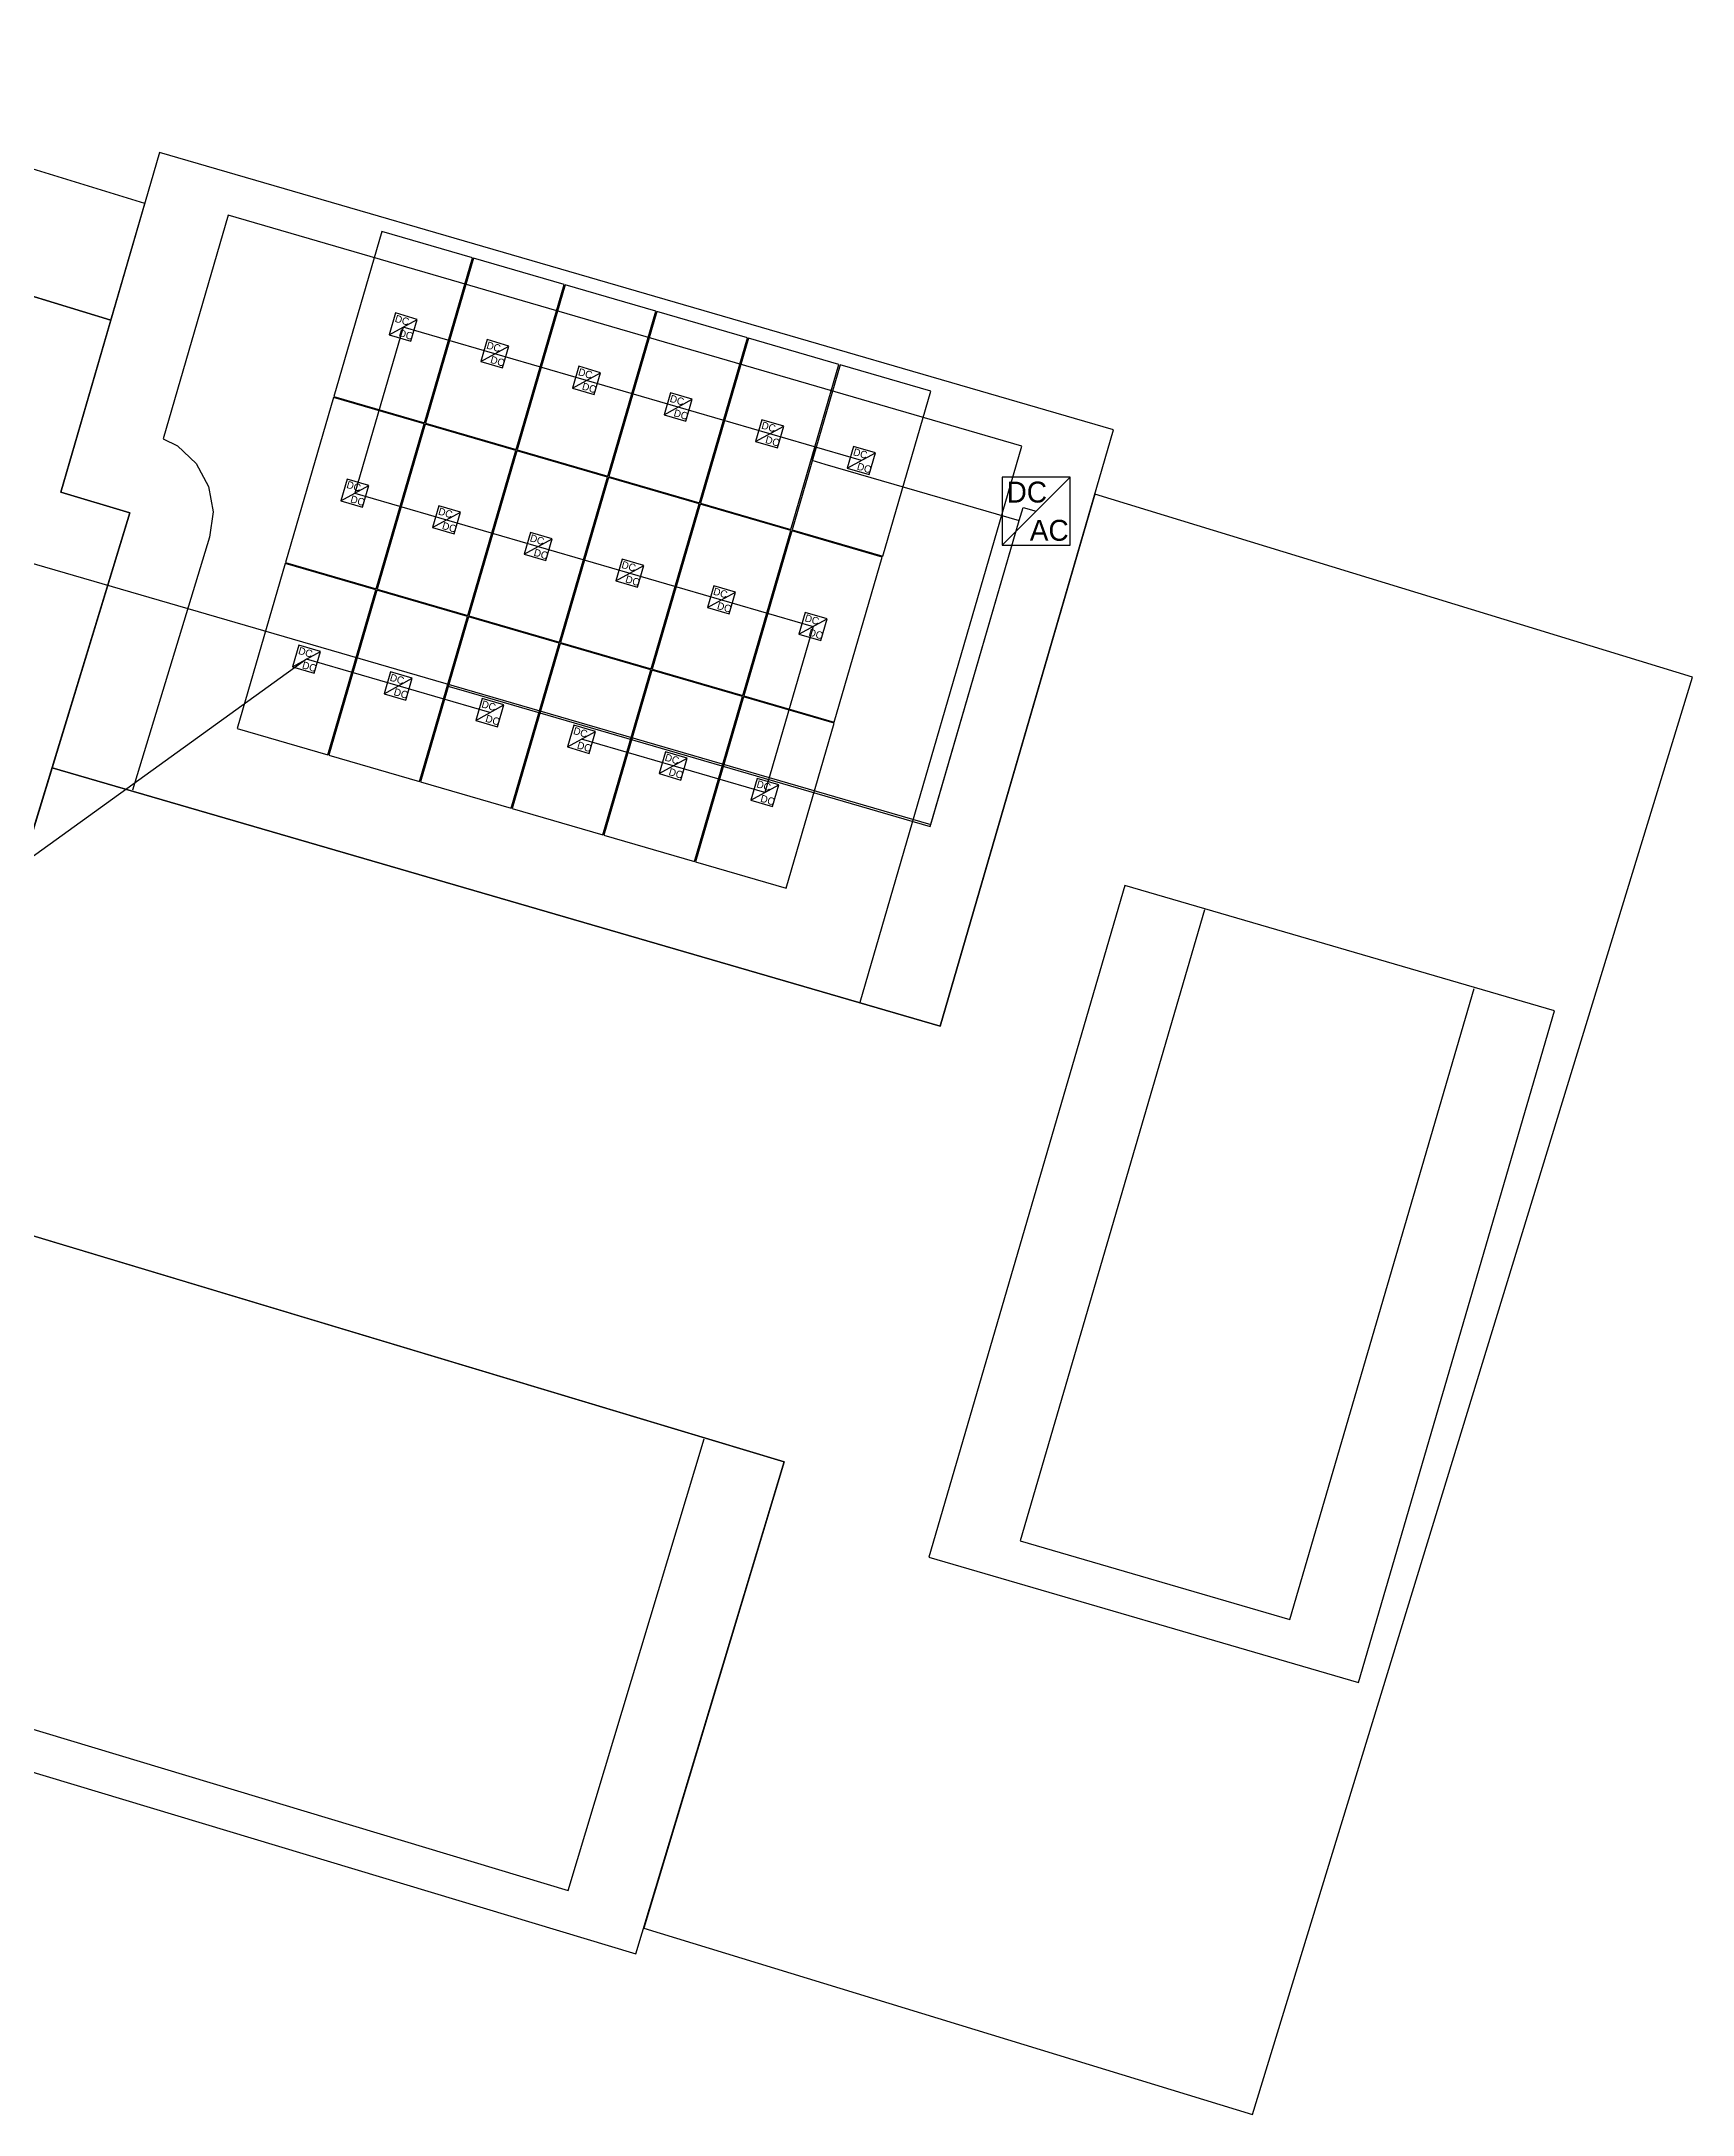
# Model space of a CAD drawing. Header units: feet. Extents: x -156 to 33, y -117 to 115.
# Drawn here: x -26.7 to 32.9, y 23.7 to 98.4 of the extents above; entities that cross this region are included whole.
import ezdxf

# ---------------------------------------------------------------- set-up
doc = ezdxf.new("R2010")
doc.units = ezdxf.units.FT
for name, color, linetype in [('Buildings', 7, 'CONTINUOUS'), ('Connections', 7, 'CONTINUOUS'), ('Inverters', 7, 'CONTINUOUS'), ('Modules', 7, 'CONTINUOUS'), ('Setbacks', 7, 'CONTINUOUS'), ('Strings', 7, 'CONTINUOUS')]:
    doc.layers.add(name, color=color, linetype=linetype)

msp = doc.modelspace()

# ---------------------------------------------------------------- linework, layer by layer
at = {"layer": 'Buildings', "color": 252}
for p, q in [((-22.943, 92.584), (-42.015, 98.422)), ((-43.24, 94.207), (-24.166, 88.38)), ((-24.166, 88.38), (-43.24, 94.207)), ((-22.41, 94.418), (-25.971, 82.173)), ((11.977, 84.417), (-22.41, 94.418)), ((-24.166, 88.38), (-22.943, 92.584)), ((-25.971, 82.173), (-24.166, 88.38)), ((5.726, 62.925), (11.977, 84.417)), ((-25.971, 82.173), (-23.475, 81.425)), ((-23.475, 81.425), (-25.971, 82.173)), ((11.304, 82.102), (5.726, 62.925)), ((32.852, 75.507), (11.304, 82.102)), ((-28.094, 66.303), (-23.475, 81.425)), ((-23.475, 81.425), (-26.282, 72.234)), ((16.992, 23.69), (32.852, 75.507)), ((-26.282, 72.234), (-34.597, 45.013)), ((5.726, 62.925), (-26.282, 72.234)), ((-26.282, 72.234), (5.726, 62.925)), ((12.389, 67.996), (5.322, 43.787)), ((27.874, 63.476), (12.389, 67.996)), ((20.807, 39.267), (27.874, 63.476)), ((-30.791, 56.515), (0.105, 47.213)), ((0.105, 47.213), (-30.791, 56.515)), ((-5.234, 29.483), (0.105, 47.213)), ((0.105, 47.213), (-4.955, 30.407)), ((5.322, 43.787), (20.807, 39.267)), ((-36.13, 38.785), (-5.234, 29.483)), ((-4.955, 30.407), (16.992, 23.69))]:
    msp.add_line(p, q, dxfattribs=at)
at = {"layer": 'Connections', "color": 91}
for p, q in [((-63.176, 90.138), (5.394, 70.194)), ((1.24, 83.798), (1.102, 83.326)), ((1.102, 83.326), (1.575, 83.188)), ((1.575, 83.188), (8.581, 81.15)), ((8.582, 81.153), (8.719, 81.626)), ((8.582, 81.153), (8.719, 81.626)), ((8.582, 81.153), (8.719, 81.626)), ((8.719, 81.626), (9.192, 81.488)), ((8.719, 81.626), (9.192, 81.488)), ((8.719, 81.626), (9.192, 81.488)), ((5.374, 70.122), (8.582, 81.153)), ((5.394, 70.194), (8.582, 81.153)), ((8.581, 81.15), (8.582, 81.153)), ((-12.154, 74.708), (-12.017, 75.18)), ((-12.017, 75.18), (-11.544, 75.043)), ((-11.544, 75.043), (5.374, 70.122))]:
    msp.add_line(p, q, dxfattribs=at)
at = {"layer": 'Inverters'}
for p, q in [((10.422, 82.719), (7.962, 82.719)), ((7.962, 82.719), (7.962, 80.258)), ((7.962, 80.258), (10.422, 82.719)), ((10.422, 80.258), (10.422, 82.719)), ((7.962, 80.258), (10.422, 80.258))]:
    msp.add_line(p, q, dxfattribs=at)
at = {"layer": 'Modules', "color": 254}
for p, q in [((-14.393, 91.572), (-16.123, 85.625)), ((-11.129, 90.623), (-14.393, 91.572)), ((-12.859, 84.676), (-11.129, 90.623)), ((-11.091, 90.612), (-12.821, 84.665)), ((-7.827, 89.663), (-11.091, 90.612)), ((-9.557, 83.716), (-7.827, 89.663)), ((-7.786, 89.651), (-9.516, 83.704)), ((-4.523, 88.702), (-7.786, 89.651)), ((-13.905, 88.633), (-14.134, 87.845)), ((-14.134, 87.845), (-13.118, 88.404)), ((-13.118, 88.404), (-13.905, 88.633)), ((-13.347, 87.616), (-13.118, 88.404)), ((-6.252, 82.755), (-4.523, 88.702)), ((-4.482, 88.691), (-6.211, 82.744)), ((-1.218, 87.742), (-4.482, 88.691)), ((-14.134, 87.845), (-13.347, 87.616)), ((-10.603, 87.672), (-10.832, 86.884)), ((-10.832, 86.884), (-9.816, 87.443)), ((-9.816, 87.443), (-10.603, 87.672)), ((-10.045, 86.655), (-9.816, 87.443)), ((-2.948, 81.795), (-1.218, 87.742)), ((-1.18, 87.727), (-2.909, 81.78)), ((2.084, 86.777), (-1.18, 87.727)), ((-10.832, 86.884), (-10.045, 86.655)), ((-7.299, 86.712), (-7.528, 85.924)), ((-6.511, 86.482), (-7.299, 86.712)), ((0.354, 80.83), (2.084, 86.777)), ((2.125, 86.766), (0.395, 80.819)), ((5.389, 85.817), (2.125, 86.766)), ((-7.528, 85.924), (-6.511, 86.482)), ((-6.74, 85.695), (-6.511, 86.482)), ((-16.136, 85.586), (-17.865, 79.639)), ((-12.872, 84.637), (-16.136, 85.586)), ((-16.123, 85.625), (-12.859, 84.676)), ((-7.528, 85.924), (-6.74, 85.695)), ((-3.994, 85.751), (-4.223, 84.963)), ((-4.223, 84.963), (-3.206, 85.522)), ((-3.206, 85.522), (-3.994, 85.751)), ((-3.435, 84.734), (-3.206, 85.522)), ((3.659, 79.87), (5.389, 85.817)), ((-14.602, 78.69), (-12.872, 84.637)), ((-12.831, 84.626), (-14.561, 78.679)), ((-9.567, 83.677), (-12.831, 84.626)), ((-12.821, 84.665), (-9.557, 83.716)), ((-4.223, 84.963), (-3.435, 84.734)), ((-0.692, 84.787), (-0.921, 83.999)), ((-0.921, 83.999), (0.096, 84.558)), ((0.096, 84.558), (-0.692, 84.787)), ((-0.133, 83.77), (0.096, 84.558)), ((-9.516, 83.704), (-6.252, 82.755)), ((-0.921, 83.999), (-0.133, 83.77)), ((2.613, 83.826), (2.384, 83.039)), ((3.4, 83.597), (2.613, 83.826)), ((-11.297, 77.73), (-9.567, 83.677)), ((-9.526, 83.662), (-11.256, 77.715)), ((-6.262, 82.712), (-9.526, 83.662)), ((2.384, 83.039), (3.4, 83.597)), ((2.384, 83.039), (3.171, 82.81)), ((3.171, 82.81), (3.4, 83.597)), ((-15.648, 82.647), (-15.877, 81.859)), ((-15.877, 81.859), (-14.86, 82.418)), ((-14.86, 82.418), (-15.648, 82.647)), ((-15.089, 81.63), (-14.86, 82.418)), ((-7.992, 76.765), (-6.262, 82.712)), ((-6.224, 82.701), (-7.954, 76.754)), ((-2.961, 81.752), (-6.224, 82.701)), ((-6.211, 82.744), (-2.948, 81.795)), ((-15.877, 81.859), (-15.089, 81.63)), ((-12.343, 81.686), (-12.572, 80.899)), ((-11.556, 81.457), (-12.343, 81.686)), ((-4.69, 75.805), (-2.961, 81.752)), ((-2.92, 81.741), (-4.649, 75.794)), ((0.344, 80.791), (-2.92, 81.741)), ((-2.909, 81.78), (0.354, 80.83)), ((-12.572, 80.899), (-11.556, 81.457)), ((-12.572, 80.899), (-11.785, 80.669)), ((-11.785, 80.669), (-11.556, 81.457)), ((-9.038, 80.722), (-9.267, 79.934)), ((-8.251, 80.493), (-9.038, 80.722)), ((-1.385, 74.844), (0.344, 80.791)), ((0.382, 80.78), (-1.347, 74.833)), ((3.646, 79.831), (0.382, 80.78)), ((0.395, 80.819), (3.659, 79.87)), ((-9.267, 79.934), (-8.251, 80.493)), ((-8.48, 79.705), (-8.251, 80.493)), ((-17.875, 79.6), (-19.605, 73.653)), ((-14.612, 78.651), (-17.875, 79.6)), ((-17.865, 79.639), (-14.602, 78.69)), ((-9.267, 79.934), (-8.48, 79.705)), ((-5.737, 79.761), (-5.966, 78.974)), ((-5.966, 78.974), (-4.949, 79.532)), ((-4.949, 79.532), (-5.737, 79.761)), ((-5.178, 78.745), (-4.949, 79.532)), ((1.916, 73.884), (3.646, 79.831)), ((-16.341, 72.704), (-14.612, 78.651)), ((-14.574, 78.636), (-16.303, 72.689)), ((-11.31, 77.687), (-14.574, 78.636)), ((-14.561, 78.679), (-11.297, 77.73)), ((-5.966, 78.974), (-5.178, 78.745)), ((-2.432, 78.801), (-2.661, 78.013)), ((-2.661, 78.013), (-1.644, 78.572)), ((-1.644, 78.572), (-2.432, 78.801)), ((-1.873, 77.784), (-1.644, 78.572)), ((-2.661, 78.013), (-1.873, 77.784)), ((0.87, 77.84), (0.641, 77.053)), ((1.658, 77.611), (0.87, 77.84)), ((-13.039, 71.74), (-11.31, 77.687)), ((-11.269, 77.676), (-12.998, 71.729)), ((-8.005, 76.726), (-11.269, 77.676)), ((-11.256, 77.715), (-7.992, 76.765)), ((0.641, 77.053), (1.658, 77.611)), ((0.641, 77.053), (1.429, 76.824)), ((1.429, 76.824), (1.658, 77.611)), ((-17.388, 76.661), (-17.617, 75.873)), ((-17.617, 75.873), (-16.6, 76.432)), ((-16.6, 76.432), (-17.388, 76.661)), ((-16.829, 75.644), (-16.6, 76.432)), ((-9.735, 70.779), (-8.005, 76.726)), ((-7.964, 76.715), (-9.694, 70.768)), ((-4.7, 75.766), (-7.964, 76.715)), ((-7.954, 76.754), (-4.69, 75.805)), ((-17.617, 75.873), (-16.829, 75.644)), ((-14.086, 75.696), (-14.315, 74.909)), ((-13.298, 75.467), (-14.086, 75.696)), ((-6.43, 69.819), (-4.7, 75.766)), ((-4.662, 75.755), (-6.392, 69.808)), ((-1.398, 74.805), (-4.662, 75.755)), ((-4.649, 75.794), (-1.385, 74.844)), ((-14.315, 74.909), (-13.298, 75.467)), ((-14.315, 74.909), (-13.527, 74.68)), ((-13.527, 74.68), (-13.298, 75.467)), ((-10.781, 74.736), (-11.01, 73.948)), ((-9.993, 74.507), (-10.781, 74.736)), ((-3.128, 68.858), (-1.398, 74.805)), ((-1.357, 74.794), (-3.087, 68.847)), ((1.906, 73.845), (-1.357, 74.794)), ((-1.347, 74.833), (1.916, 73.884)), ((-11.01, 73.948), (-9.993, 74.507)), ((-10.223, 73.719), (-9.993, 74.507)), ((-19.605, 73.653), (-16.341, 72.704)), ((-11.01, 73.948), (-10.223, 73.719)), ((-7.476, 73.775), (-7.705, 72.988)), ((-7.705, 72.988), (-6.689, 73.546)), ((-6.689, 73.546), (-7.476, 73.775)), ((-6.918, 72.759), (-6.689, 73.546)), ((0.177, 67.898), (1.906, 73.845)), ((-16.303, 72.689), (-13.039, 71.74)), ((-7.705, 72.988), (-6.918, 72.759)), ((-4.174, 72.815), (-4.403, 72.027)), ((-4.403, 72.027), (-3.387, 72.586)), ((-3.387, 72.586), (-4.174, 72.815)), ((-3.616, 71.798), (-3.387, 72.586)), ((-4.403, 72.027), (-3.616, 71.798)), ((-0.87, 71.854), (-1.099, 71.067)), ((-0.082, 71.625), (-0.87, 71.854)), ((-12.998, 71.729), (-9.735, 70.779)), ((-1.099, 71.067), (-0.082, 71.625)), ((-1.099, 71.067), (-0.311, 70.838)), ((-0.311, 70.838), (-0.082, 71.625)), ((-9.694, 70.768), (-6.43, 69.819)), ((-6.392, 69.808), (-3.128, 68.858)), ((-3.087, 68.847), (0.177, 67.898))]:
    msp.add_line(p, q, dxfattribs=at)
at = {"layer": 'Setbacks', "color": 2}
for p, q in [((-19.94, 92.155), (-22.283, 84.1)), ((8.68, 83.832), (-19.94, 92.155)), ((-22.283, 84.1), (-21.764, 83.849)), ((-21.764, 83.849), (-21.764, 83.849)), ((-21.764, 83.849), (-21.764, 83.848)), ((-21.764, 83.848), (-21.086, 83.202)), ((2.852, 63.795), (8.68, 83.832)), ((-21.086, 83.202), (-21.086, 83.202)), ((-21.086, 83.202), (-21.086, 83.202)), ((-21.086, 83.202), (-20.642, 82.382)), ((-20.642, 82.382), (-20.642, 82.381)), ((-20.642, 82.381), (-20.642, 82.381)), ((-20.642, 82.381), (-20.475, 81.468)), ((-20.475, 81.467), (-20.602, 80.549)), ((-20.475, 81.468), (-20.475, 81.467)), ((-20.475, 81.467), (-20.475, 81.467)), ((-20.602, 80.549), (-23.388, 71.427)), ((-20.602, 80.549), (-20.602, 80.549)), ((15.262, 67.123), (8.62, 44.369)), ((18.34, 41.532), (24.982, 64.286)), ((-7.682, 31.768), (-2.781, 48.047)), ((8.62, 44.369), (18.34, 41.532)), ((-32.826, 39.339), (-7.682, 31.768))]:
    msp.add_line(p, q, dxfattribs=at)
at = {"layer": 'Strings', "color": 11}
for p, q in [((-13.626, 88.124), (-15.369, 82.138)), ((-10.324, 87.164), (-13.626, 88.124)), ((-7.019, 86.203), (-10.324, 87.164)), ((-3.715, 85.243), (-7.019, 86.203)), ((-0.413, 84.278), (-3.715, 85.243)), ((2.892, 83.318), (-0.413, 84.278)), ((-15.369, 82.138), (-12.064, 81.178)), ((-12.064, 81.178), (-8.759, 80.214)), ((-8.759, 80.214), (-5.457, 79.253)), ((-5.457, 79.253), (-2.153, 78.293)), ((-2.153, 78.293), (1.149, 77.332)), ((1.149, 77.332), (-0.59, 71.346)), ((-17.108, 76.152), (-34.919, 63.307)), ((-13.807, 75.188), (-17.108, 76.152)), ((-10.502, 74.228), (-13.807, 75.188)), ((-3.895, 72.307), (-7.197, 73.267)), ((-0.59, 71.346), (-3.895, 72.307))]:
    msp.add_line(p, q, dxfattribs=at)

# ---------------------------------------------------------------- texts
at = {"layer": 'Inverters'}
for s, p in [('DC', (8.126, 81.8)), ('AC', (8.962, 80.422))]:
    msp.add_text(s, height=0.7546, dxfattribs=at).set_placement(p)
at = {"layer": 'Modules'}
for p in [(-13.945, 88.32), (-13.805, 87.801), (-10.643, 87.359), (-10.504, 86.84), (-7.338, 86.399), (-7.199, 85.88), (-4.034, 85.438), (-3.894, 84.919), (-0.732, 84.474), (-0.592, 83.955), (2.573, 83.513), (2.712, 82.994), (-15.688, 82.334), (-15.548, 81.815), (-12.383, 81.373), (-12.243, 80.854), (-9.078, 80.409), (-8.939, 79.89), (-5.776, 79.448), (-5.637, 78.929), (-2.472, 78.488), (-2.332, 77.969), (0.83, 77.527), (0.97, 77.008), (-17.427, 76.348), (-17.288, 75.829), (-14.126, 75.383), (-13.986, 74.865), (-10.821, 74.423), (-10.681, 73.904), (-7.516, 73.462), (-7.377, 72.943), (-4.214, 72.502), (-4.075, 71.983), (-0.909, 71.541), (-0.77, 71.022)]:
    msp.add_text('DC', height=0.2625, rotation=-16.21699, dxfattribs=at).set_placement(p)

doc.saveas('drawing.dxf')
